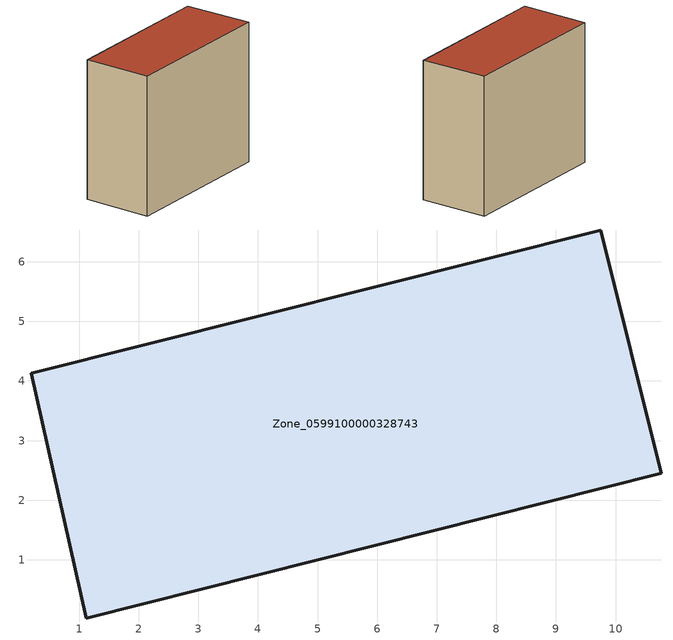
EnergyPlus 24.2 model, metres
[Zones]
Zone_0599100000328743
 floor ground (C_G): 1.12,0.02 0.19,4.13 9.75,6.53 10.77,2.45 z0
 wall outside (C_F): 9.75,6.53 0.19,4.13 1.12,0.02 10.77,2.45 9.75,6.53 z0:8.49
 roof outside (C_R): 0.19,4.13 1.12,0.02 10.77,2.45 9.75,6.53 z8.49
[BUILDING]
Pand.0599100000328743: North Axis=0; Terrain=City; Loads Convergence Tolerance Value=0.04; Temperature Convergence Tolerance Value=0.4; Solar Distribution=FullExterior; Maximum Number of Warmup Days=25; Minimum Number of Warmup Days=1
[Site:Location]
Rotterdam.The.Hague.AP_ZH_NLD Design_Conditions: Latitude=51.96; Longitude=4.45; Time Zone=1; Elevation=-4.5
[SITE:GROUNDTEMPERATURE:BUILDINGSURFACE]
18, 18, 18, 18, 18, 18, 18, 18, 18, 18, 18, 18
[MATERIAL] Thermal Absorptance=0.9; Solar Absorptance=0.7; Visible Absorptance=0.7
Name | Roughness | Thickness | Conductivity | Density | Specific Heat
G.TI.1992-2005 | MediumSmooth | 0.15 | 0.06 | 540 | 1210
F.TI.1992-2005 | Rough | 0.3 | 0.12 | 1920 | 840
R.TI.1992-2005 | MediumRough | 0.2 | 0.08 | 1500 | 1000
[CONSTRUCTION]
C_G: G.TI.1992-2005
C_F: F.TI.1992-2005
C_R: R.TI.1992-2005
[ZONE]
Zone_0599100000328743: Type=1; Multiplier=1; Ceiling Height=Autocalculate; Volume=Autocalculate; Floor Area=autocalculate; Part of Total Floor Area=Yes
[ZONEINFILTRATION:DESIGNFLOWRATE]
Infil_Zone_0599100000328743: Zone or ZoneList or Space or SpaceList=Zone_0599100000328743; Schedule=AlwaysOn; Design Flow Rate Calculation Method=Flow/Area; Flow Rate per Floor Area=0.0015; Constant Term Coefficient=1; Temperature Term Coefficient=0; Velocity Term Coefficient=0; Velocity Squared Term Coefficient=0
[HVACTEMPLATE:ZONE:IDEALLOADSAIRSYSTEM]
Zone_0599100000328743: Maximum Heating Supply Air Temperature=50; Minimum Cooling Supply Air Temperature=13; Maximum Heating Supply Air Humidity Ratio=0.0156; Minimum Cooling Supply Air Humidity Ratio=0.0077; Heating Limit=NoLimit; Cooling Limit=NoLimit; Dehumidification Control Type=ConstantSensibleHeatRatio; Cooling Sensible Heat Ratio=0.7; Dehumidification Setpoint=60; Humidification Control Type=None; Humidification Setpoint=30; Outdoor Air Method=None; Outdoor Air Flow Rate per Person=0.00944; Outdoor Air Flow Rate per Zone Floor Area=0; Outdoor Air Flow Rate per Zone=0; Demand Controlled Ventilation Type=None; Outdoor Air Economizer Type=NoEconomizer; Heat Recovery Type=None; Sensible Heat Recovery Effectiveness=0.7; Latent Heat Recovery Effectiveness=0.65
[ZONECONTROL:THERMOSTAT]
ThermostatControl_Zone_0599100000328743: Zone or ZoneList=Zone_0599100000328743; Control Type Schedule=DualSetpointControlType; Control 1=Thermostat_Zone_0599100000328743; Temperature Difference Between Cutout And Setpoint=0
[THERMOSTATSETPOINT:DUALSETPOINT]
Thermostat_Zone_0599100000328743: Heating Setpoint Temperature Schedule=HeatingSetpoint_Zone_0599100000328743; Cooling Setpoint Temperature Schedule=CoolingSetpoint_Zone_0599100000328743
[SCHEDULE:COMPACT]
HeatingSetpoint_Zone_0599100000328743: Through: 12/31, For: AllDays, Until: 24:00, 21
CoolingSetpoint_Zone_0599100000328743: Through: 12/31, For: AllDays, Until: 24:00, 24
DualSetpointControlType: Through: 12/31, For: AllDays, Until: 24:00, 4
AlwaysOn: Through: 12/31, For: AllDays, Until: 24:00, 1
